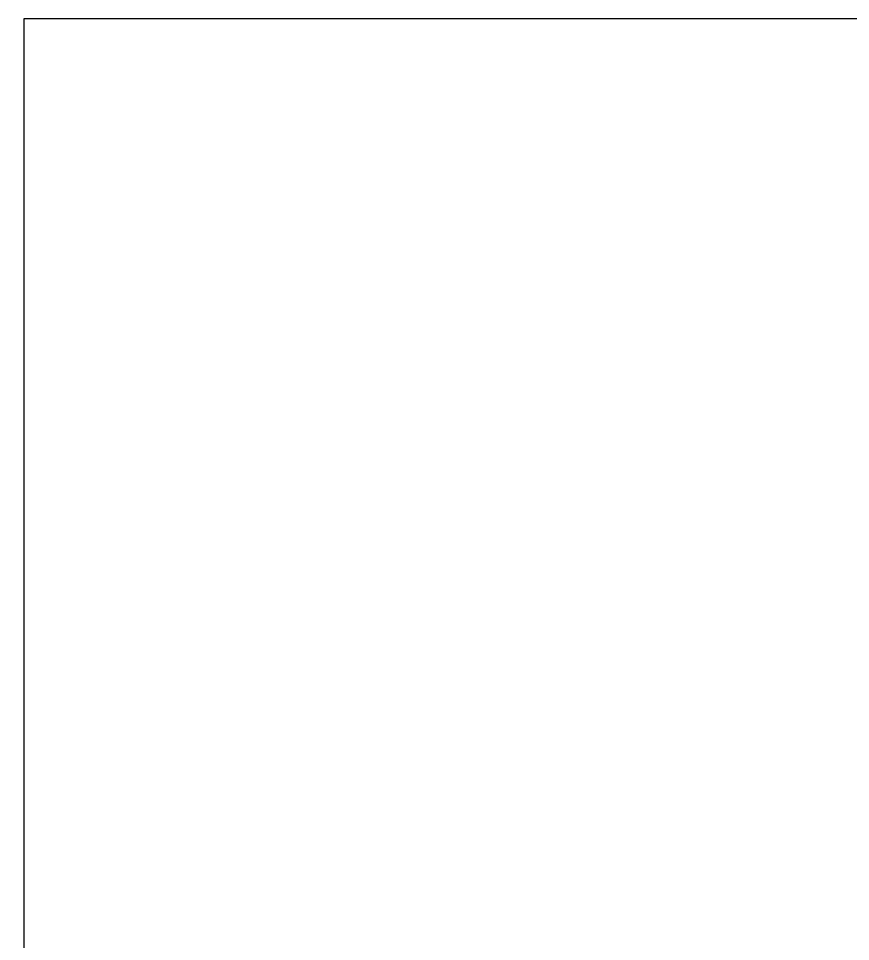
# Model space of a CAD drawing. Extents: x -2391 to 32076, y -11492 to 5852.
# Drawn here: x 7023 to 14842, y -2820 to 5852 of the extents above; entities that cross this region are included whole.
import ezdxf

# ---------------------------------------------------------------- set-up
doc = ezdxf.new("R2010")
doc.units = 0
doc.header["$LTSCALE"] = 7
doc.layers.add('ALVE-CT', color=3, linetype='CONTINUOUS')
doc.layers.add('PDF2_CARIMBO', color=7, linetype='CONTINUOUS')
picture_1 = doc.add_image_def('image1.jpg', size_in_pixel=(1267, 879))

msp = doc.modelspace()

# ---------------------------------------------------------------- hatches: boundary and pattern name
at = {"layer": 'PDF2_CARIMBO', "transparency": 33554559}
h = msp.add_hatch(color=256, dxfattribs=at)
h.paths.add_polyline_path([(7024.551, -1741.093), (7022.603, -1741.093), (7024.551, -1741.093)], flags=0)
h.paths.add_polyline_path([(7024.551, -1741.093), (7022.603, -1741.093), (7024.551, -1741.093)], flags=0)
h.paths.add_polyline_path([(7024.551, -1741.093), (7022.688, -1741.093), (7024.551, -1741.093)], flags=0)
h = msp.add_hatch(color=256, dxfattribs=at)
h.paths.add_polyline_path([(7045.971, -1757.941), (7045.717, -1757.941), (7045.971, -1757.941)], flags=0)
h.paths.add_polyline_path([(7045.971, -1757.941), (7045.717, -1757.941), (7045.971, -1757.941)], flags=0)
h.paths.add_polyline_path([(7045.971, -1757.941), (7045.717, -1757.941), (7045.971, -1757.941)], flags=0)
h = msp.add_hatch(color=256, dxfattribs=at)
h.paths.add_polyline_path([(7046.987, -1758.534), (7046.648, -1758.534), (7046.987, -1758.534)], flags=0)
h.paths.add_polyline_path([(7046.987, -1758.534), (7046.648, -1758.534), (7046.987, -1758.534)], flags=0)
h.paths.add_polyline_path([(7046.987, -1758.534), (7046.648, -1758.534), (7046.987, -1758.534)], flags=0)
h = msp.add_hatch(color=256, dxfattribs=at)
h.paths.add_polyline_path([(7049.611, -1757.687), (7049.273, -1757.687), (7049.611, -1757.687)], flags=0)
h.paths.add_polyline_path([(7049.611, -1757.687), (7049.273, -1757.687), (7049.611, -1757.687)], flags=0)
h.paths.add_polyline_path([(7049.611, -1757.687), (7049.188, -1757.687), (7049.611, -1757.687)], flags=0)
h = msp.add_hatch(color=256, dxfattribs=at)
h.paths.add_polyline_path([(7052.659, -1757.433), (7052.321, -1757.433), (7052.659, -1757.433)], flags=0)
h.paths.add_polyline_path([(7052.659, -1757.433), (7052.321, -1757.433), (7052.659, -1757.433)], flags=0)
h.paths.add_polyline_path([(7052.659, -1757.433), (7052.405, -1757.433), (7052.659, -1757.433)], flags=0)
h = msp.add_hatch(color=256, dxfattribs=at)
h.paths.add_polyline_path([(7058.416, -1747.951), (7053.337, -1747.951), (7058.416, -1747.951)], flags=0)
h.paths.add_polyline_path([(7058.416, -1747.951), (7053.337, -1747.951), (7058.416, -1747.951)], flags=0)
h.paths.add_polyline_path([(7058.416, -1747.951), (7053.421, -1747.951), (7058.416, -1747.951)], flags=0)
h = msp.add_hatch(color=256, dxfattribs=at)
h.paths.add_polyline_path([(7060.872, -1757.941), (7060.533, -1757.941), (7060.872, -1757.941)], flags=0)
h.paths.add_polyline_path([(7060.872, -1757.941), (7060.533, -1757.941), (7060.872, -1757.941)], flags=0)
h.paths.add_polyline_path([(7060.872, -1757.941), (7060.533, -1757.941), (7060.872, -1757.941)], flags=0)
h = msp.add_hatch(color=256, dxfattribs=at)
h.paths.add_polyline_path([(7060.872, -1758.026), (7060.533, -1758.026), (7060.872, -1758.026)], flags=0)
h.paths.add_polyline_path([(7060.872, -1758.026), (7060.533, -1758.026), (7060.872, -1758.026)], flags=0)
h.paths.add_polyline_path([(7060.872, -1758.026), (7060.533, -1758.026), (7060.872, -1758.026)], flags=0)
h = msp.add_hatch(color=256, dxfattribs=at)
h.paths.add_polyline_path([(7061.803, -1758.365), (7060.956, -1758.365), (7061.803, -1758.365)], flags=0)
h.paths.add_polyline_path([(7061.803, -1758.365), (7060.956, -1758.365), (7061.803, -1758.365)], flags=0)
h.paths.add_polyline_path([(7061.803, -1758.365), (7060.872, -1758.365), (7061.803, -1758.365)], flags=0)
h = msp.add_hatch(color=256, dxfattribs=at)
h.paths.add_polyline_path([(7061.803, -1758.873), (7061.38, -1758.873), (7061.803, -1758.873)], flags=0)
h.paths.add_polyline_path([(7061.803, -1758.873), (7061.38, -1758.873), (7061.803, -1758.873)], flags=0)
h.paths.add_polyline_path([(7061.803, -1758.873), (7061.464, -1758.873), (7061.803, -1758.873)], flags=0)
h = msp.add_hatch(color=256, dxfattribs=at)
h.paths.add_polyline_path([(7061.888, -1758.534), (7061.549, -1758.534), (7061.888, -1758.534)], flags=0)
h.paths.add_polyline_path([(7061.888, -1758.534), (7061.549, -1758.534), (7061.888, -1758.534)], flags=0)
h.paths.add_polyline_path([(7061.888, -1758.534), (7061.464, -1758.534), (7061.888, -1758.534)], flags=0)
h = msp.add_hatch(color=256, dxfattribs=at)
h.paths.add_polyline_path([(7064.343, -1758.534), (7064.004, -1758.534), (7064.343, -1758.534)], flags=0)
h.paths.add_polyline_path([(7064.343, -1758.534), (7064.004, -1758.534), (7064.343, -1758.534)], flags=0)
h.paths.add_polyline_path([(7064.343, -1758.534), (7064.004, -1758.534), (7064.343, -1758.534)], flags=0)
h = msp.add_hatch(color=256, dxfattribs=at)
h.paths.add_polyline_path([(7067.476, -1758.449), (7067.137, -1758.449), (7067.476, -1758.449)], flags=0)
h.paths.add_polyline_path([(7067.476, -1758.449), (7067.137, -1758.449), (7067.476, -1758.449)], flags=0)
h.paths.add_polyline_path([(7067.476, -1758.449), (7067.137, -1758.449), (7067.476, -1758.449)], flags=0)
h.paths.add_polyline_path([(7067.476, -1758.449), (7067.137, -1758.449), (7067.476, -1758.449)], flags=0)
h = msp.add_hatch(color=256, dxfattribs=at)
h.paths.add_polyline_path([(7067.476, -1758.619), (7067.137, -1758.619), (7067.476, -1758.619)], flags=0)
h.paths.add_polyline_path([(7067.476, -1758.619), (7067.137, -1758.619), (7067.476, -1758.619)], flags=0)
h.paths.add_polyline_path([(7067.476, -1758.619), (7067.137, -1758.619), (7067.476, -1758.619)], flags=0)
h = msp.add_hatch(color=256, dxfattribs=at)
h.paths.add_polyline_path([(7074.08, -1757.941), (7073.741, -1757.941), (7074.08, -1757.941)], flags=0)
h.paths.add_polyline_path([(7074.08, -1757.941), (7073.741, -1757.941), (7074.08, -1757.941)], flags=0)
h.paths.add_polyline_path([(7074.08, -1757.941), (7073.741, -1757.941), (7074.08, -1757.941)], flags=0)
h = msp.add_hatch(color=256, dxfattribs=at)
h.paths.add_polyline_path([(7074.08, -1758.026), (7073.741, -1758.026), (7074.08, -1758.026)], flags=0)
h.paths.add_polyline_path([(7074.08, -1758.026), (7073.741, -1758.026), (7074.08, -1758.026)], flags=0)
h.paths.add_polyline_path([(7074.08, -1758.026), (7073.741, -1758.026), (7074.08, -1758.026)], flags=0)
h = msp.add_hatch(color=256, dxfattribs=at)
h.paths.add_polyline_path([(7075.011, -1758.873), (7074.587, -1758.873), (7075.011, -1758.873)], flags=0)
h.paths.add_polyline_path([(7075.011, -1758.873), (7074.587, -1758.873), (7075.011, -1758.873)], flags=0)
h.paths.add_polyline_path([(7075.011, -1758.873), (7074.672, -1758.873), (7075.011, -1758.873)], flags=0)
h = msp.add_hatch(color=256, dxfattribs=at)
h.paths.add_polyline_path([(7075.095, -1758.534), (7074.757, -1758.534), (7075.095, -1758.534)], flags=0)
h.paths.add_polyline_path([(7075.095, -1758.534), (7074.757, -1758.534), (7075.095, -1758.534)], flags=0)
h.paths.add_polyline_path([(7075.095, -1758.534), (7074.672, -1758.534), (7075.095, -1758.534)], flags=0)
h = msp.add_hatch(color=256, dxfattribs=at)
h.paths.add_polyline_path([(7081.869, -1758.703), (7081.53, -1758.703), (7081.869, -1758.703)], flags=0)
h.paths.add_polyline_path([(7081.869, -1758.703), (7081.53, -1758.703), (7081.869, -1758.703)], flags=0)
h.paths.add_polyline_path([(7081.869, -1758.703), (7081.53, -1758.703), (7081.869, -1758.703)], flags=0)
h = msp.add_hatch(color=256, dxfattribs=at)
h.paths.add_polyline_path([(7086.017, -1757.941), (7085.679, -1757.941), (7086.017, -1757.941)], flags=0)
h.paths.add_polyline_path([(7086.017, -1757.941), (7085.679, -1757.941), (7086.017, -1757.941)], flags=0)
h.paths.add_polyline_path([(7086.017, -1757.941), (7085.679, -1757.941), (7086.017, -1757.941)], flags=0)
h = msp.add_hatch(color=256, dxfattribs=at)
h.paths.add_polyline_path([(7086.017, -1758.026), (7085.679, -1758.026), (7086.017, -1758.026)], flags=0)
h.paths.add_polyline_path([(7086.017, -1758.026), (7085.679, -1758.026), (7086.017, -1758.026)], flags=0)
h.paths.add_polyline_path([(7086.017, -1758.026), (7085.679, -1758.026), (7086.017, -1758.026)], flags=0)
h = msp.add_hatch(color=256, dxfattribs=at)
h.paths.add_polyline_path([(7086.864, -1758.28), (7085.933, -1758.28), (7086.864, -1758.28)], flags=0)
h.paths.add_polyline_path([(7086.864, -1758.28), (7085.933, -1758.28), (7086.864, -1758.28)], flags=0)
h.paths.add_polyline_path([(7086.864, -1758.28), (7085.848, -1758.28), (7086.864, -1758.28)], flags=0)
h = msp.add_hatch(color=256, dxfattribs=at)
h.paths.add_polyline_path([(7087.033, -1758.534), (7086.695, -1758.534), (7087.033, -1758.534)], flags=0)
h.paths.add_polyline_path([(7087.033, -1758.534), (7086.695, -1758.534), (7087.033, -1758.534)], flags=0)
h.paths.add_polyline_path([(7087.033, -1758.534), (7086.61, -1758.534), (7087.033, -1758.534)], flags=0)

# ---------------------------------------------------------------- pictures from other files: only their frames are drawn
at = {"layer": 'ALVE-CT'}
image = msp.add_image(picture_1, insert=(7075.891, -11491.734), size_in_units=(25000, 17344.12), dxfattribs=at)
image.dxf.flags = 7

doc.saveas('drawing.dxf')
